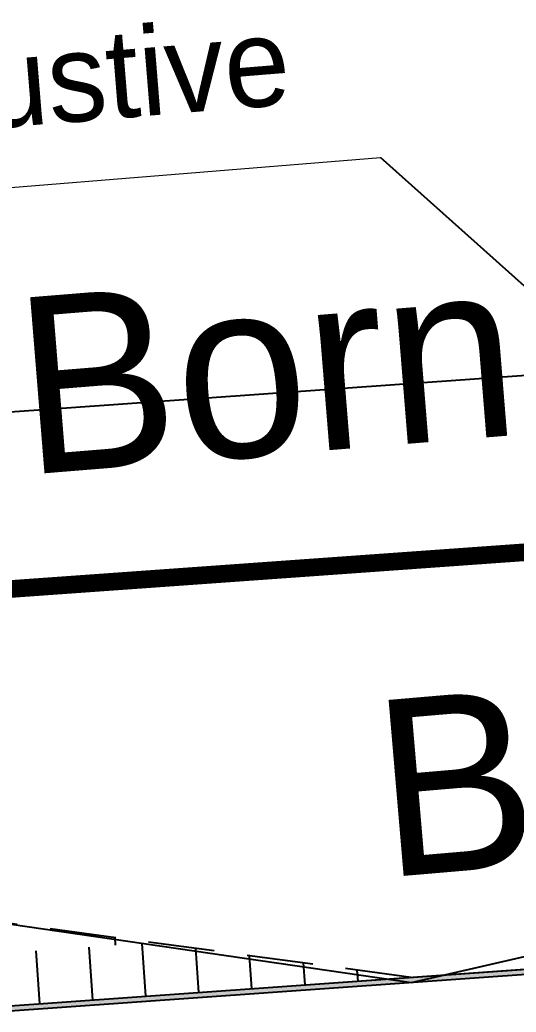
# Model space of a CAD drawing. Header units: metres. Extents: x 1851758 to 1852050, y 5187822 to 5188223.
# Drawn here: x 1851971.61 to 1851974.42, y 5187888.98 to 5187894.6 of the extents above; entities that cross this region are included whole.
import ezdxf
from ezdxf.enums import TextEntityAlignment as Align

# ---------------------------------------------------------------- set-up
doc = ezdxf.new("R2010")
doc.units = ezdxf.units.M
doc.header["$LTSCALE"] = 2.5
doc.linetypes.add('L8', pattern=[0.22499999999999998, 0.15, -0.075])
for name, color, linetype in [('PFM_VRD ET 2D', 7, 'CONTINUOUS'), ('PRO_PAR_N', 6, 'CONTINUOUS'), ('PRO_VOI', 7, 'CONTINUOUS'), ('PRO_VOI_PLANCHETTES', 232, 'CONTINUOUS')]:
    doc.layers.add(name, color=color, linetype=linetype)
for name, color, linetype, lineweight in [('PRO_IMP_REP', 6, 'CONTINUOUS', 15), ('PRO_PAR', 1, 'CONTINUOUS', 35), ('PRO_PAR_DA', 1, 'CONTINUOUS', 35), ('PRO_PAR_SURF', 157, 'CONTINUOUS', 20), ('PRO_VOI_DEMOLITION', 6, 'CONTINUOUS', 15)]:
    doc.layers.add(name, color=color, linetype=linetype, lineweight=lineweight)
doc.layers.add('PRO_PAR_CONT_DA', color=40, linetype='CONTINUOUS', plot=False)
doc.layers.add('PRO_PAR_CONT_DA_D', color=7, linetype='CONTINUOUS', plot=False)
doc.styles.add('_ECRITURE', font='NEWSGOTN.TTF')
doc.styles.get("Standard").update_dxf_attribs({"font": 'arial.ttf'})
doc.dimstyles.get("Standard").update_dxf_attribs({"dimtxt": 0.18, "dimasz": 0.18, "dimexe": 0.18, "dimexo": 0.0625, "dimgap": 0.09, "dimtad": 0, "dimtih": 1, "dimtoh": 1, "dimdec": 4, "dimzin": 0, "dimdsep": 46, "dimtxsty": 'Standard', "dimcen": 0.09, "dimadec": 0, "dimazin": 0, "dimtfac": 1, "dimtdec": 4, "dimtofl": 0, "dimtmove": 0, "dimatfit": 3, "dimfxl": 0, "dimtolj": 1, "dimtzin": 0, "dimarcsym": 0})

msp = doc.modelspace()

# ---------------------------------------------------------------- hatches: boundary and pattern name
at = {"layer": 'PRO_VOI_PLANCHETTES'}
h = msp.add_hatch(color=256, dxfattribs=at)
h.dxf.hatch_style = 1
h.paths.add_polyline_path([(1851899.136418679, 5187902.862846924), (1851900.493980764, 5187883.965187418), (1851977.187052297, 5187889.419360055), (1851978.221012183, 5187892.235550203), (1851977.132021916, 5187910.471016141), (1851977.161946983, 5187910.473165886), (1851978.251332085, 5187892.231088336), (1851977.208528857, 5187889.390811632), (1851900.466205922, 5187883.93313639), (1851899.10649579, 5187902.860697336)])

# ---------------------------------------------------------------- linework, layer by layer
at = {"layer": 'PFM_VRD ET 2D', "flags": 128}
msp.add_lwpolyline([(1851956.64231858, 5187889.105274023), (1851969.131087308, 5187889.483381683), (1851971.365159399, 5187889.510527665), (1851973.82817154, 5187889.150411138), (1851975.058335651, 5187889.433433252), (1851976.892652031, 5187889.766425577), (1851977.906102533, 5187892.262393173), (1851977.915718704, 5187892.660480433), (1851978.000550186, 5187895.013365182), (1851978.004172869, 5187895.79560364), (1851978.016026856, 5187896.171344387), (1851977.9640652, 5187896.488663168), (1851977.389080499, 5187902.175467564), (1851977.228363355, 5187904.91272902), (1851976.726327582, 5187909.824769163), (1851976.718742459, 5187909.967552369), (1851976.728070813, 5187909.978194277), (1851976.512513479, 5187909.955986104), (1851968.030370547, 5187909.369288824), (1851959.682987822, 5187908.679892112)], dxfattribs=at)
at = {"layer": 'PRO_PAR', "const_width": 0.09999999999999999, "flags": 128}
msp.add_lwpolyline([(1851900.326973582, 5187886.28997603), (1851978.077449698, 5187891.844529949)], dxfattribs=at)
at = {"layer": 'PRO_PAR_CONT_DA', "flags": 128}
msp.add_lwpolyline([(1851978.077449698, 5187891.844529949), (1851978.221012184, 5187892.235550203), (1851977.132021916, 5187910.471016143), (1851898.993112823, 5187904.857706178), (1851900.326973582, 5187886.28997603)], close=True, dxfattribs=at)
at = {"layer": 'PRO_PAR_CONT_DA_D', "flags": 128}
msp.add_lwpolyline([(1851977.186512248, 5187892.783429336), (1851976.194136064, 5187909.401063696), (1851900.062195376, 5187903.931929481), (1851901.252778561, 5187887.358664894)], close=True, dxfattribs=at)
at = {"layer": 'PRO_PAR_DA', "flags": 128}
msp.add_lwpolyline([(1851900.326973582, 5187886.28997603), (1851978.077449698, 5187891.844529949)], dxfattribs=at)
at = {"layer": 'PRO_PAR_SURF', "flags": 128}
for points in [[(1851898.993112822, 5187904.857706177), (1851977.132021916, 5187910.471016141), (1851978.221012183, 5187892.235550203), (1851977.187052297, 5187889.419360055), (1851900.493980764, 5187883.965187418)], [(1851977.132021916, 5187910.471016142), (1851898.993112822, 5187904.857706177), (1851900.493980764, 5187883.965187418), (1851977.187052297, 5187889.419360055), (1851978.221012183, 5187892.235550203)], [(1851977.132021916, 5187910.471016142), (1851978.221012183, 5187892.235550203), (1851978.077449698, 5187891.844529949), (1851900.326973582, 5187886.289976029), (1851898.993112822, 5187904.857706177)]]:
    msp.add_lwpolyline(points, close=True, dxfattribs=at)
at = {"layer": 'PRO_VOI', "color": 32}
for p, q in [((1851972.152778596, 5187889.362095856, 297.2628275676282), (1851972.149708912, 5187889.40525978, 297.2628275676282)), ((1851972.023879596, 5187889.052171275, 297.2628275676282), (1851972.002598278, 5187889.351415499, 297.2628275676282)), ((1851972.324240231, 5187889.073531989, 297.2628275676282), (1851972.302958913, 5187889.372776213, 297.2628275676282)), ((1851972.624600867, 5187889.094892703, 297.2628275676282), (1851972.606891047, 5187889.34391681, 297.2628275676282)), ((1851971.723518961, 5187889.030810561, 297.2628275676282), (1851971.702237643, 5187889.330054785, 297.2628275676282)), ((1851972.924961502, 5187889.116253416, 297.2628275676282), (1851972.911679137, 5187889.303021497, 297.2628275676282)), ((1851973.225322137, 5187889.13761413, 297.2628275676282), (1851973.216467227, 5187889.262126185, 297.2628275676282)), ((1851973.525682772, 5187889.158974844, 297.2628275676282), (1851973.521255317, 5187889.221230872, 297.2628275676282)), ((1851973.826043407, 5187889.180335558, 297.2628275676282), (1851973.826043407, 5187889.180335558, 297.2628275676282))]:
    msp.add_line(p, q, dxfattribs=at)
at = {"layer": 'PRO_VOI', "flags": 128}
msp.add_lwpolyline([(1851900.326973582, 5187886.289976029), (1851900.493980764, 5187883.965187418), (1851977.187052297, 5187889.419360056), (1851978.077449698, 5187891.844529949)], dxfattribs=at)
at = {"layer": 'PRO_VOI', "color": 34, "linetype": 'L8', "elevation": 297.2628275676282, "flags": 128}
msp.add_lwpolyline([(1851973.826043407, 5187889.180335559), (1851971.365159399, 5187889.510527665), (1851969.131087308, 5187889.483381683), (1851953.169973944, 5187889.15204431), (1851939.068641548, 5187887.953155424), (1851922.764735426, 5187885.5490142)], dxfattribs=at)
at = {"layer": 'PRO_VOI_DEMOLITION', "linetype": 'Continuous', "flags": 128}
msp.add_lwpolyline([(1851963.465103633, 5187892.994269642), (1851973.651845629, 5187893.821175843)], dxfattribs=at)
at = {"layer": 'PRO_VOI_PLANCHETTES', "flags": 128}
msp.add_lwpolyline([(1851899.136418679, 5187902.862846924), (1851900.493980764, 5187883.965187418), (1851977.187052297, 5187889.419360055), (1851978.221012183, 5187892.235550203), (1851977.132021916, 5187910.471016141), (1851977.161946983, 5187910.473165886), (1851978.251332085, 5187892.231088336), (1851977.208528857, 5187889.390811632), (1851900.466205922, 5187883.93313639), (1851899.10649579, 5187902.860697336)], close=True, dxfattribs=at)

# ---------------------------------------------------------------- texts
at = {"layer": 'PRO_IMP_REP', "style": '_ECRITURE'}
msp.add_text('Borne ', height=1, rotation=4.888732750168746, dxfattribs=at).set_placement((1851973.674250143, 5187889.745315436))
at = {"layer": 'PRO_PAR_N', "style": '_ECRITURE'}
msp.add_text('Borne', height=1, rotation=4.640794973628233, dxfattribs=at).set_placement((1851971.640761671, 5187892.024919682))
at = {"layer": 'PRO_VOI_DEMOLITION', "style": '_ECRITURE'}
msp.add_text('arrachage de la zone arbustive', height=0.4999999999967594, rotation=4.640794978801293, dxfattribs=at).set_placement((1851968.564884359, 5187893.940122867), align=Align.MIDDLE)

# ---------------------------------------------------------------- leaders
at = {"layer": 'PRO_VOI_DEMOLITION', "linetype": 'Continuous'}
msp.add_leader([(1851976.743073586, 5187891.061252791, -0.000999999999998294), (1851973.651845629, 5187893.821175843, -0.000999999999998294)], dimstyle='Standard', override={"dimscale": 0.9999999999935192, "dimasz": 1, "dimgap": 0.09, "dimtad": 0, "dimclrd": 0}, dxfattribs=at)

doc.saveas('drawing.dxf')
